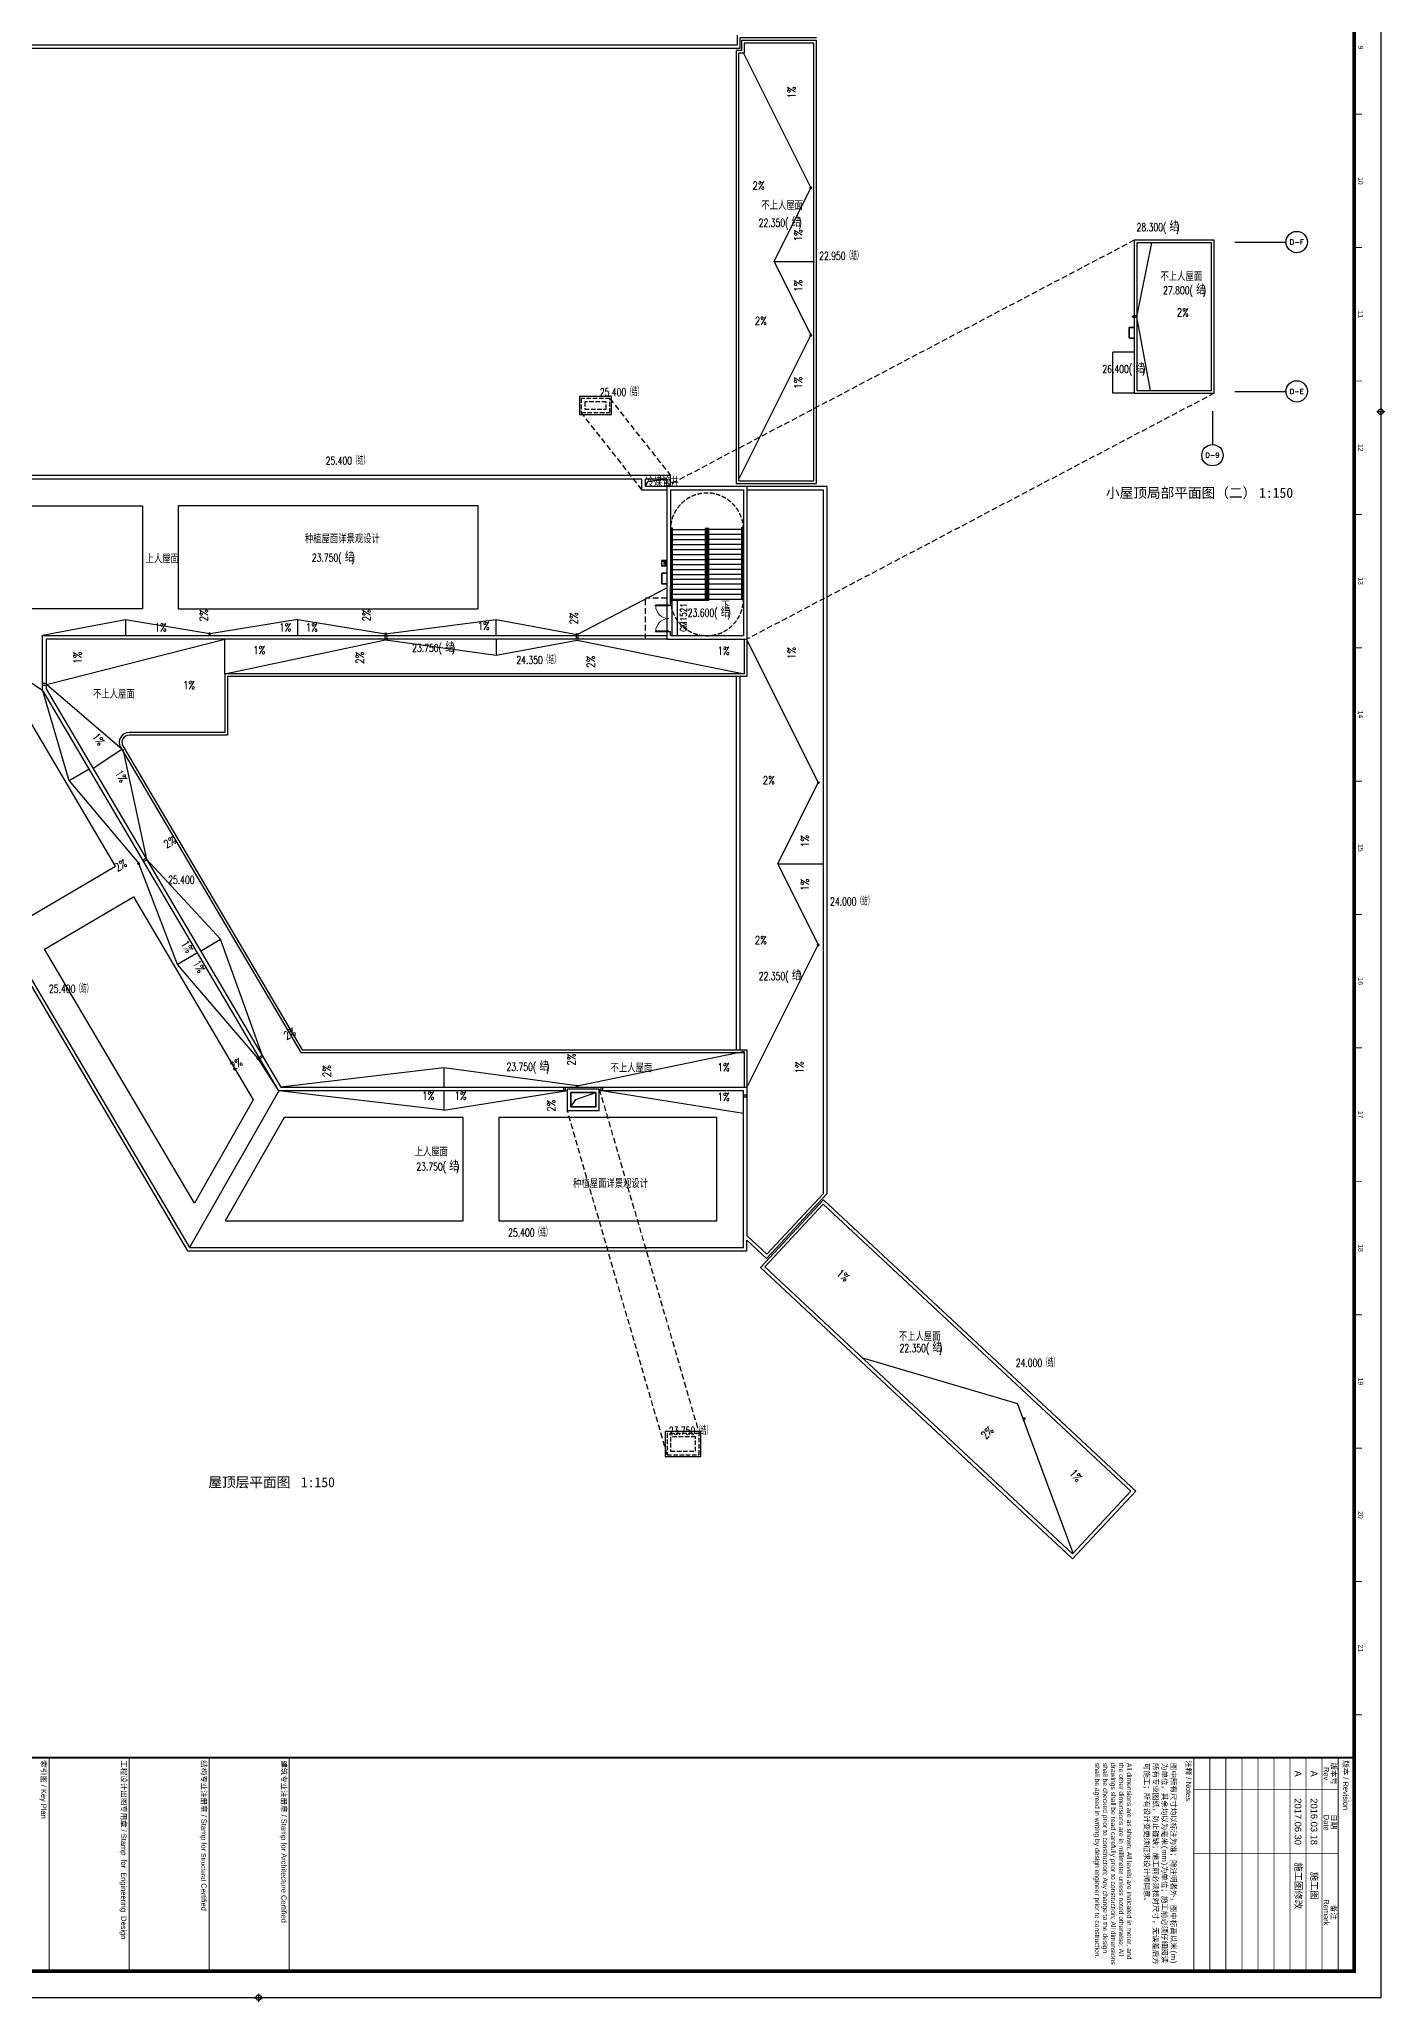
# Model space of a CAD drawing. Extents: x 447078 to 1776277, y 243534 to 519428.
# Drawn here: x 1700649 to 1776277, y 340628 to 450966 of the extents above; entities that cross this region are included whole.
import ezdxf
from ezdxf.enums import TextEntityAlignment as Align

# ---------------------------------------------------------------- set-up
doc = ezdxf.new("R2010")
doc.units = 0
doc.header["$LTSCALE"] = 1000
doc.header["$MEASUREMENT"] = 0
doc.linetypes.add('DASH', pattern=[0.35, 0.25, -0.1])
doc.linetypes.add('HIDDEN2', pattern=[4.7625, 3.175, -1.5875])
for name, color, linetype in [('1、2#GRID$0$G-GRID-DIMS', 123, 'Continuous'), ('1、2#GRID$0$G-GRID-IDEN', 103, 'Continuous'), ('A-ANIG', 105, 'Continuous'), ('A-DASH', 151, 'HIDDEN2'), ('A-DOOR', 2, 'Continuous'), ('A-DOOR-FIRE', 2, 'Continuous'), ('A-FIXT', 211, 'Continuous'), ('A-HOLE', 41, 'Continuous'), ('A-OVER', 23, 'Continuous'), ('A-PLNT', 62, 'Continuous'), ('A-ROOF', 133, 'Continuous'), ('A-STRS', 2, 'Continuous'), ('A-WALL', 140, 'Continuous'), ('G-0-XREF', 2, 'Continuous'), ('G-ANNO-NOTE', 80, 'Continuous'), ('P-RAIN-TEXT', 242, 'Continuous'), ('SEAT-ASCE', 30, 'Continuous'), ('图框CCDI_B0GA0+0.00$0$G-ANNO-TEXT', 33, 'Continuous'), ('图框CCDI_B0GA0+0.00$0$G-BORD', 3, 'Continuous'), ('降板范围', 252, 'Continuous')]:
    doc.layers.add(name, color=color, linetype=linetype)
doc.layers.add('P-DRAI-TEXT', color=51, linetype='Continuous', lineweight=25)
doc.styles.add('1、2#GRID$0$_TCH_AXIS', font='COMPLEX', dxfattribs={"bigfont": 'GBCBIG'})
doc.styles.add('_TCH_DIM', font='SIMPLEX', dxfattribs={"bigfont": 'GBCBIG'})
doc.styles.add('CCDI_T_G02', font='simplex.shx', dxfattribs={"width": 0.8, "bigfont": 'zjdz.shx'})
doc.styles.add('CCDI_T_G03', font='')
doc.styles.add('图框CCDI_B0GA0+0.00$0$CCDI_T_G01', font='')
doc.styles.add('图框CCDI_B0GA0+0.00$0$STANDARD', font='txt')
doc.styles.get('CCDI_T_G03').set_extended_font_data('SimHei')
doc.styles.get('图框CCDI_B0GA0+0.00$0$CCDI_T_G01').set_extended_font_data('Arial')

# ---------------------------------------------------------------- blocks, each defined once
blk = doc.blocks.new('DI LOU')
at = {"layer": 'A-FIXT'}
h = blk.add_hatch(dxfattribs=at)
h.set_pattern_fill('ANSI31', color=256, scale=10)
h.set_pattern_definition([(45, (-842091.153, -1894175.001), (-11.22532015, 11.22532015), [])])
h.paths.add_polyline_path([(-50, 0, 1), (50, 0, 1)])
blk.add_circle((0, 0), 50, dxfattribs=at)
blk = doc.blocks.new('PSG-1')
at = {"layer": 'A-FIXT'}
for points in [[(200, 50), (0, 50)], [(200, -50), (0, -50)]]:
    blk.add_lwpolyline(points, dxfattribs=at)
blk.add_circle((0, 0), 50, dxfattribs=at)
blk = doc.blocks.new('A$C588714DF')
at = {"layer": 'P-RAIN-TEXT', "lineweight": 25, "ltscale": 0.15}
blk.add_lwpolyline([(203671, 8059), (203471, 8059), (203471, 7959), (203671, 7959)], close=True, dxfattribs=at)
blk = doc.blocks.new('$DorLib2D$00000002')
for p, q in [((-0.5, 0), (-0.5, 0.4875)), ((-0.475, 0.4875), (-0.5, 0.4875)), ((-0.475, 0), (-0.475, 0.4875)), ((0.475, 0), (0.475, 0.4875)), ((0.475, 0.4875), (0.5, 0.4875)), ((0.5, 0), (0.5, 0.4875)), ((-0.5, 0), (-0.475, 0)), ((0.5, 0), (0.475, 0))]:
    blk.add_line(p, q)
at = {"lineweight": 13}
for centre, start, end in [((-0.4875, 0), 0, 88.530716), ((0.4875, 0), 91.469284, 180)]:
    blk.add_arc(centre, 0.4875, start, end, dxfattribs=at)
blk = doc.blocks.new('图框CCDI_B0GA0+0.00$0$MidPoitent')
for p, q in [((-1.5, 0), (1.5, 0)), ((0, -1.5), (0, 1.5))]:
    blk.add_line(p, q)
blk.add_circle((0, 0), 1)
blk = doc.blocks.new('图框CCDI_B0GA0+0.00')
at = {"layer": '图框CCDI_B0GA0+0.00$0$G-BORD'}
blk.add_lwpolyline([(0, 84100), (118900, 84100), (118900, 0), (0, 0)], close=True, dxfattribs=at)
at = {"layer": '图框CCDI_B0GA0+0.00$0$G-BORD', "const_width": 140}
blk.add_lwpolyline([(3300, 83100), (117900, 83100), (117900, 1000), (3300, 1000)], close=True, dxfattribs=at)
at = {"layer": '图框CCDI_B0GA0+0.00$0$G-BORD'}
for points, const_width in [([(48300, 83100), (48300, 83400)], 35), ([(53300, 83100), (53300, 83400)], 35), ([(58300, 83100), (58300, 83400)], 35), ([(63300, 83100), (63300, 83400)], 35), ([(68300, 83100), (68300, 83400)], 35), ([(73300, 83100), (73300, 83400)], 35), ([(78300, 83100), (78300, 83400)], 35), ([(83300, 83100), (83300, 83400)], 35), ([(88300, 83100), (88300, 83400)], 35), ([(93300, 83100), (93300, 83400)], 35), ([(98300, 83100), (98300, 83400)], 35), ([(103300, 83100), (103300, 83400)], 35), ([(108300, 83100), (108300, 83400)], 35), ([(109900, 1000), (109900, 83100)], 70), ([(109900, 82500), (117900, 82500)], 35), ([(111100, 77100), (111100, 82500)], 35), ([(113500, 77100), (113500, 82500)], 35), ([(109900, 81900), (117900, 81900)], 35), ([(109900, 81300), (117900, 81300)], 35), ([(109900, 80700), (117900, 80700)], 35), ([(109900, 80100), (117900, 80100)], 35), ([(109900, 79500), (117900, 79500)], 35), ([(109900, 78900), (117900, 78900)], 35), ([(109900, 78300), (117900, 78300)], 35), ([(109900, 77700), (117900, 77700)], 35), ([(109900, 77100), (117900, 77100)], 35), ([(109900, 43200), (117900, 43200)], 35), ([(109900, 40200), (117900, 40200)], 35), ([(109900, 37200), (117900, 37200)], 35), ([(109900, 34200), (117900, 34200)], 35)]:
    blk.add_lwpolyline(points, dxfattribs=dict(at, const_width=const_width))
at = {"layer": '图框CCDI_B0GA0+0.00$0$G-BORD', "xscale": 100, "yscale": 100, "zscale": 100}
for p in [(59450, 84100), (118900, 42050), (118900, 42050)]:
    blk.add_blockref('图框CCDI_B0GA0+0.00$0$MidPoitent', p, dxfattribs=at)
at = {"layer": '图框CCDI_B0GA0+0.00$0$G-ANNO-TEXT', "style": '图框CCDI_B0GA0+0.00$0$CCDI_T_G01'}
for s, p in [('9', (45800, 83350)), ('10', (50800, 83350)), ('11', (55800, 83350)), ('12', (60800, 83350)), ('13', (65800, 83350)), ('14', (70800, 83350)), ('15', (75800, 83350)), ('16', (80800, 83350)), ('17', (85800, 83350)), ('18', (90800, 83350)), ('19', (95800, 83350)), ('20', (100800, 83350)), ('21', (105800, 83350))]:
    blk.add_text(s, height=180, dxfattribs=at).set_placement(p, align=Align.MIDDLE_CENTER)
at = {"layer": '图框CCDI_B0GA0+0.00$0$G-ANNO-TEXT'}
for s, insert, char_height, width, attachment_point, style in [('{\\fSimSun|b0|i0|c134|p54;版本} / Revision', (110000, 82780), 200, 7900, 4, '图框CCDI_B0GA0+0.00$0$CCDI_T_G01'), ('A', (110500, 81600), 250, 1200, 5, '图框CCDI_B0GA0+0.00$0$CCDI_T_G01'), ('{\\fArial|b0|i0|c0|p34;2016.03.18}', (112300, 81600), 250, 2400, 5, '图框CCDI_B0GA0+0.00$0$STANDARD'), ('{\\fSimSun|b0|i0|c134|p2;施工图}', (114700, 81600), 250, 2400, 5, '图框CCDI_B0GA0+0.00$0$STANDARD'), ('A', (110500, 81000), 250, 1200, 5, '图框CCDI_B0GA0+0.00$0$CCDI_T_G01'), ('{\\fArial|b0|i0|c0|p34;2017.06.30}', (112300, 81000), 250, 2400, 5, '图框CCDI_B0GA0+0.00$0$STANDARD'), ('{\\fSimSun|b0|i0|c134|p2;施工图修改}', (114700, 81000), 250, 2400, 5, '图框CCDI_B0GA0+0.00$0$STANDARD'), ('{\\fSimSun|b0|i0|c134|p54;注释} / {\\fArial|b0|i0|c238|p34;Notes}', (110000, 77000), 200, 7900, 1, '图框CCDI_B0GA0+0.00$0$CCDI_T_G01'), ('{\\fSimSun|b0|i0|c134|p54;图中所有尺寸均以标注为准；除注明者外，图中标高以米(\\fArial|b0|i0|c238|p34;m\\fSimSun|b0|i0|c134|p54;)为单位，其余均以为毫米(\\fArial|b0|i0|c238|p34;mm\\fSimSun|b0|i0|c134|p54;)为单位；施工前必须仔细阅读所有专业图纸，防止碰缺；施工前必须核对尺寸，无误差后方可施工；所有设计变更须征求设计师同意。\\P\\fSimSun|b1|i0|c134|p54;\\P\\fArial|b0|i0|c0|p34;\\H0.9x;All dimensions are as shown; All levels are indicated in meter, and the other dimensions are in millimeter unless noted otherwise; All drawings shall be read carefully prior to construction; All dimensions shall be checked prior to construction; Any change to the design shall be agreed in writing by design engineer prior to construction.}', (110100, 76436), 200, 7600, 1, '图框CCDI_B0GA0+0.00$0$CCDI_T_G01'), ('{\\fSimSun|b0|i0|c134|p54;建筑专业注册章} / Stamp for Architecture Certified', (110000, 43100), 200, 7900, 1, '图框CCDI_B0GA0+0.00$0$CCDI_T_G01'), ('{\\fSimSun|b0|i0|c134|p54;结构专业注册章} / Stamp for {\\H0.875x;Structural} Certified', (110000, 40100), 200, 7900, 1, '图框CCDI_B0GA0+0.00$0$CCDI_T_G01'), ('{\\fSimSun|b0|i0|c134|p54;工程设计出图专用章} / Stamp  for  Engineering  Design', (110000, 37100), 200, 7900, 1, '图框CCDI_B0GA0+0.00$0$CCDI_T_G01'), ('{\\fSimSun|b0|i0|c134|p54;索引图} / Key Plan', (110000, 34100), 200, 7900, 1, '图框CCDI_B0GA0+0.00$0$CCDI_T_G01')]:
    blk.add_mtext(s, dxfattribs=dict(at, insert=insert, char_height=char_height, width=width, attachment_point=attachment_point, style=style))
at = {"layer": '图框CCDI_B0GA0+0.00$0$G-ANNO-TEXT', "char_height": 200, "attachment_point": 5, "line_spacing_factor": 0.84, "style": '图框CCDI_B0GA0+0.00$0$CCDI_T_G01'}
for s, insert, width in [('{\\fSimSun|b0|i0|c134|p54;版本号\\P} Rev.', (110500, 82200), 1200), ('{\\fSimSun|b0|i0|c134|p54;日期\\P} Date', (112300, 82200), 2400), ('{\\fSimSun|b0|i0|c134|p54;备注\\P}Remark', (115700, 82200), 4400)]:
    blk.add_mtext(s, dxfattribs=dict(at, insert=insert, width=width))

msp = doc.modelspace()

# ---------------------------------------------------------------- linework, layer by layer
at = {"layer": '1、2#GRID$0$G-GRID-DIMS'}
for p, q in [((1767860.3, 439566.4), (1770732.7, 439566.4)), ((1767860.3, 431166.4), (1770732.7, 431166.4)), ((1766594.8, 430058.4), (1766594.8, 428181))]:
    msp.add_line(p, q, dxfattribs=at)
for centre in [(1771332.7, 439566.4), (1771332.7, 431166.4), (1766594.8, 427581)]:
    msp.add_circle(centre, 600, dxfattribs=at)
at = {"layer": 'A-ANIG'}
msp.add_line((1762194.8, 433366.4), (1760994.8, 433366.4), dxfattribs=at)
msp.add_lwpolyline([(1762194.8, 431066.4), (1760994.8, 431066.4), (1760994.8, 433366.4)], dxfattribs=at)
at = {"layer": 'A-DASH', "ltscale": 0.1}
for p, q in [((1734727.7, 417241.4), (1734727.7, 419541.4)), ((1735927.7, 419541.4), (1734727.7, 419541.4)), ((1735927.7, 417241.4), (1734727.7, 417241.4))]:
    msp.add_line(p, q, dxfattribs=at)
for points in [[(1762194.8, 439666.4), (1735927.7, 425841.4)], [(1732717.5, 430773.8), (1736127.7, 426441.4)], [(1766694.8, 431066.4), (1740427.7, 417241.4)], [(1734527.7, 425641.4), (1731117.5, 429973.8)], [(1732127.7, 391941.4), (1737739.2, 372586.2)], [(1735939.6, 371386.2), (1730328.1, 390741.4)]]:
    msp.add_lwpolyline(points, dxfattribs=at)
at = {"layer": 'A-DOOR'}
msp.add_line((1735927.7, 419141.4), (1735927.7, 417641.4), dxfattribs=at)
at = {"layer": 'A-FIXT'}
for p, q in [((1740242, 450191.4), (1744027.3, 442620.8)), ((1741955.2, 438476.4), (1744027.3, 442620.8)), ((1741955.2, 438476.4), (1744027.3, 434332.1)), ((1741955.2, 438476.4), (1744227.7, 438476.4)), ((1739977.7, 426232.8), (1744027.3, 434332.1)), ((1740427.7, 417187.4), (1744435.8, 409171.2)), ((1742155.7, 404611.1), (1744435.8, 409171.2)), ((1742155.7, 404611.1), (1744435.8, 400051)), ((1742155.7, 404611.1), (1744727.7, 404611.1)), ((1740427.7, 392034.7), (1744435.8, 400051)), ((1730886.9, 392115), (1740287, 394065)), ((1714121.5, 391841.4), (1709094.7, 383041.4)), ((1723398.4, 390755.8), (1730228.1, 391841.4)), ((1740227.7, 390577.8), (1732278.8, 391841.4)), ((1746921.2, 376834.2), (1755643.3, 374257.7)), ((1758769.2, 365858.1), (1755643.3, 374257.7))]:
    msp.add_line(p, q, dxfattribs=at)
for points in [[(1743292.9, 448524.7, 0, 0, 0), (1743292.9, 447507.1, 60, 0, 0), (1743292.9, 447327.1, 0, 0, 0)], [(1740505.5, 442376.5, 0, 0, 0), (1741523.2, 442376.5, 60, 0, 0), (1741703.2, 442376.5, 0, 0, 0)], [(1743662.4, 439303.5, 0, 0, 0), (1743662.4, 440321.1, 60, 0, 0), (1743662.4, 440501.1, 0, 0, 0)], [(1743662.4, 437649.4, 0, 0, 0), (1743662.4, 436631.8, 60, 0, 0), (1743662.4, 436451.8, 0, 0, 0)], [(1740632.6, 434765.9, 0, 0, 0), (1741650.2, 434765.9, 60, 0, 0), (1741830.2, 434765.9, 0, 0, 0)], [(1765467.6, 435255.8, 0, 0, 0), (1764450, 435255.8, 60, 0, 0), (1764270, 435255.8, 0, 0, 0)], [(1743662.4, 431014.8, 0, 0, 0), (1743662.4, 432032.4, 60, 0, 0), (1743662.4, 432212.4, 0, 0, 0)], [(1710246.1, 419117, 0, 0, 0), (1710246.1, 418099.4, 60, 0, 0), (1710246.1, 417919.4, 0, 0, 0)], [(1719405.6, 419117, 0, 0, 0), (1719405.6, 418099.4, 60, 0, 0), (1719405.6, 417919.4, 0, 0, 0)], [(1731044.8, 418950.3, 0, 0, 0), (1731044.8, 417932.6, 60, 0, 0), (1731044.8, 417752.6, 0, 0, 0)], [(1706827.3, 417545.2, 0, 0, 0), (1707844.9, 417545.2, 60, 0, 0), (1708024.9, 417545.2, 0, 0, 0)], [(1715020.4, 417545.2, 0, 0, 0), (1714002.8, 417545.2, 60, 0, 0), (1713822.8, 417545.2, 0, 0, 0)], [(1715327.1, 417545.2, 0, 0, 0), (1716344.7, 417545.2, 60, 0, 0), (1716524.7, 417545.2, 0, 0, 0)], [(1726174.3, 417627.1, 0, 0, 0), (1725156.7, 417627.1, 60, 0, 0), (1724976.7, 417627.1, 0, 0, 0)], [(1703152.9, 416740.7, 0, 0, 0), (1703152.9, 415723.1, 60, 0, 0), (1703152.9, 415543.1, 0, 0, 0)], [(1712374.9, 416263.7, 0, 0, 0), (1713392.5, 416263.7, 60, 0, 0), (1713572.5, 416263.7, 0, 0, 0)], [(1719026.5, 415615.9, 0, 0, 0), (1719026.5, 416633.5, 60, 0, 0), (1719026.5, 416813.5, 0, 0, 0)], [(1732005, 415389.9, 0, 0, 0), (1732005, 416407.5, 60, 0, 0), (1732005, 416587.5, 0, 0, 0)], [(1739660.8, 416229, 0, 0, 0), (1738643.2, 416229, 60, 0, 0), (1738463.2, 416229, 0, 0, 0)], [(1743292.9, 417000, 0, 0, 0), (1743292.9, 415982.4, 60, 0, 0), (1743292.9, 415802.4, 0, 0, 0)], [(1709610.9, 414301.9, 0, 0, 0), (1708593.3, 414301.9, 60, 0, 0), (1708413.3, 414301.9, 0, 0, 0)], [(1703900.3, 410984.5, 0, 0, 0), (1703286.2, 411795.9, 60, 0, 0), (1703177.6, 411939.4, 0, 0, 0)], [(1704588.5, 409795, 0, 0, 0), (1705105.4, 408918.4, 60, 0, 0), (1705196.8, 408763.4, 0, 0, 0)], [(1741082, 408941.4, 0, 0, 0), (1742099.6, 408941.4, 60, 0, 0), (1742279.6, 408941.4, 0, 0, 0)], [(1744036.3, 405245, 0, 0, 0), (1744036.3, 406262.6, 60, 0, 0), (1744036.3, 406442.6, 0, 0, 0)], [(1708662.4, 405713.4, 0, 0, 0), (1707785.8, 405196.5, 60, 0, 0), (1707630.8, 405105.1, 0, 0, 0)], [(1704962.9, 403855.2, 0, 0, 0), (1705839.4, 404372.1, 60, 0, 0), (1705994.5, 404463.5, 0, 0, 0)], [(1744036.3, 403977.2, 0, 0, 0), (1744036.3, 402959.6, 60, 0, 0), (1744036.3, 402779.6, 0, 0, 0)], [(1708819.9, 399334.7, 0, 0, 0), (1708303, 400211.3, 60, 0, 0), (1708211.5, 400366.3, 0, 0, 0)], [(1740632.6, 399952.2, 0, 0, 0), (1741650.2, 399952.2, 60, 0, 0), (1741830.2, 399952.2, 0, 0, 0)], [(1708962.1, 399093.6, 0, 0, 0), (1709479, 398217, 60, 0, 0), (1709570.4, 398061.9, 0, 0, 0)], [(1715403.8, 394950, 0, 0, 0), (1714527.2, 394433.1, 60, 0, 0), (1714372.2, 394341.6, 0, 0, 0)], [(1730912.3, 394274.9, 0, 0, 0), (1730912.3, 393257.3, 60, 0, 0), (1730912.3, 393077.3, 0, 0, 0)], [(1711462.8, 392694.9, 0, 0, 0), (1712339.3, 393211.8, 60, 0, 0), (1712494.4, 393303.2, 0, 0, 0)], [(1717174.7, 393622.9, 0, 0, 0), (1717174.7, 392605.3, 60, 0, 0), (1717174.7, 392425.3, 0, 0, 0)], [(1739660.8, 392778.4, 0, 0, 0), (1738643.2, 392778.4, 60, 0, 0), (1738463.2, 392778.4, 0, 0, 0)], [(1743734.8, 392519.8, 0, 0, 0), (1743734.8, 393537.4, 60, 0, 0), (1743734.8, 393717.4, 0, 0, 0)], [(1723052.9, 391227.9, 0, 0, 0), (1722035.3, 391227.9, 60, 0, 0), (1721855.3, 391227.9, 0, 0, 0)], [(1723690.1, 391227.9, 0, 0, 0), (1724707.8, 391227.9, 60, 0, 0), (1724887.8, 391227.9, 0, 0, 0)], [(1729784.3, 390309.9, 0, 0, 0), (1729784.3, 391327.5, 60, 0, 0), (1729784.3, 391507.5, 0, 0, 0)], [(1739660.8, 391112, 0, 0, 0), (1738643.2, 391112, 60, 0, 0), (1738463.2, 391112, 0, 0, 0)], [(1745172.7, 381539, 0, 0, 0), (1745972, 380909.2, 60, 0, 0), (1746113.4, 380797.8, 0, 0, 0)], [(1753805.9, 371958.9, 0, 0, 0), (1754500.2, 372702.9, 60, 0, 0), (1754623, 372834.5, 0, 0, 0)], [(1758960.4, 369646.9, 0, 0, 0), (1758276.9, 370400.8, 60, 0, 0), (1758156, 370534.2, 0, 0, 0)]]:
    msp.add_lwpolyline(points, format="xyseb", dxfattribs=at)
for points in [[(1763112.9, 431216.4), (1762344.8, 435366.4), (1763180.6, 439516.4)], [(1700858.4, 414333.2), (1683797.2, 425941.3)], [(1726327.7, 418340.4), (1730877.7, 417498.3), (1735931.3, 420118.9)], [(1705498.2, 418330.2), (1700825.6, 417441.4)], [(1715173.8, 418340.4), (1710227.7, 417540.4), (1705498.2, 418330.2)], [(1705498.2, 418330.2), (1705498.2, 417441.4)], [(1715173.8, 418340.4), (1720119.9, 417540.4), (1726327.7, 418340.4)], [(1715173.8, 417441.4), (1715173.8, 418340.4)], [(1726327.7, 417441.4), (1726327.7, 418340.4)], [(1705286.6, 411056.5), (1701054.7, 414684.7), (1711077.7, 417241.4)], [(1711077.7, 415291.5), (1711077.7, 417241.4)], [(1711077.7, 415291.5), (1720119.9, 417192.5), (1726327.7, 416342.5)], [(1726327.7, 417241.4), (1726327.7, 416342.5)], [(1726327.7, 416342.5), (1730877.7, 417184.6), (1740277.7, 415291.5)], [(1702330.9, 409276.8), (1700858.4, 414333.2)], [(1703682.6, 409981.8), (1705286.6, 411056.5)], [(1705345.8, 411054.6), (1706670.7, 404870.4)], [(1703450.7, 409937.1), (1702330.9, 409276.8)], [(1702330.9, 409276.8), (1706240, 404616.4)], [(1708426.3, 398940.1), (1706240, 404616.4)], [(1710838.2, 400362.4), (1706670.7, 404870.4)], [(1709546.1, 399600.5), (1708426.3, 398940.1)], [(1709718.4, 399702.1), (1710838.2, 400362.4)], [(1713200.9, 393808.7), (1710838.2, 400362.4)], [(1723398.4, 391841.4), (1723398.4, 390755.8), (1714121.5, 391841.4), (1712945.6, 393653.5), (1708426.3, 398940.1)], [(1730886.9, 392115), (1723398.4, 393127.5), (1714235.8, 392041.4)], [(1723398.4, 393127.5), (1723398.4, 392041.4)]]:
    msp.add_lwpolyline(points, dxfattribs=at)
at = {"layer": 'A-HOLE'}
for points in [[(1734727.7, 425841.4), (1734877.1, 426128), (1735927.7, 426241.3)], [(1730528.1, 390941.4), (1730811.3, 391356.4), (1731927.7, 391741.3)]]:
    msp.add_lwpolyline(points, dxfattribs=at)
msp.add_lwpolyline([(1730727.7, 391741.4), (1731927.7, 391741.3), (1731927.7, 390941.4), (1730528.1, 390941.4), (1730527.7, 391441.4), (1730528.1, 391741.3)], close=True, dxfattribs=at)
at = {"layer": 'A-OVER'}
for points in [[(1762194.8, 434766.4), (1761924.8, 434766.4, 0.41421356), (1761894.8, 434736.4), (1761894.8, 434196.4, 0.41421356), (1761924.8, 434166.4), (1762194.8, 434166.4)], [(1762194.8, 434746.4), (1761934.8, 434746.4, 0.41421356), (1761914.8, 434726.4), (1761914.8, 434206.4, 0.41421356), (1761934.8, 434186.4), (1762194.8, 434186.4)], [(1735927.7, 420941.4), (1735657.7, 420941.4, 0.41421356), (1735627.7, 420911.4), (1735627.7, 420371.4, 0.41421356), (1735657.7, 420341.4), (1735927.7, 420341.4)], [(1735927.7, 420921.4), (1735667.7, 420921.4, 0.41421356), (1735647.7, 420901.4), (1735647.7, 420381.4, 0.41421356), (1735667.7, 420361.4), (1735927.7, 420361.4)]]:
    msp.add_lwpolyline(points, format="xyb", dxfattribs=at)
at = {"layer": 'A-PLNT'}
for points in [[(1706452.7, 424741.4), (1706452.7, 418941.4), (1689827.7, 418941.4), (1689827.7, 424741.4), (1706452.7, 424741.4)], [(1708452.7, 418941.4), (1725327.7, 418941.4), (1725327.7, 424741.4), (1708452.7, 424741.4), (1708452.7, 418941.4)], [(1700946.8, 399811.7), (1705942.8, 402757.9), (1712680, 391333), (1709366.6, 385533.3), (1700946.8, 399811.7)], [(1726477.7, 384541.4), (1738727.7, 384541.4), (1738727.7, 390341.4), (1726477.7, 390341.4), (1726477.7, 384541.4)]]:
    msp.add_lwpolyline(points, dxfattribs=at)
for points in [[(1690845.6, 416941.4), (1699930.9, 401534.5), (1704926.9, 404480.6), (1697579, 416941.4)], [(1711103.3, 384541.4), (1724477.7, 384541.4), (1724477.7, 390341.4), (1714416.8, 390341.4)]]:
    msp.add_lwpolyline(points, close=True, dxfattribs=at)
at = {"layer": 'A-ROOF'}
for p, q in [((1739877.7, 450641.4), (1681027.7, 450641.4)), ((1740127.7, 450341.4), (1739827.7, 450341.4)), ((1739827.7, 450341.4), (1739827.7, 425991.4)), ((1739877.7, 451191.4), (1739877.7, 450641.4)), ((1739977.7, 426141.4), (1739977.7, 450191.4)), ((1740277.7, 450191.4), (1739977.7, 450191.4)), ((1744327.7, 450891.4), (1740127.7, 450891.4)), ((1740127.7, 450891.4), (1740127.7, 450341.4)), ((1740277.7, 450741.4), (1740277.7, 450191.4)), ((1744177.7, 450741.4), (1740277.7, 450741.4)), ((1744177.7, 426141.4), (1744177.7, 450741.4)), ((1744327.7, 425991.4), (1744327.7, 450891.4)), ((1762194.8, 439666.4), (1762194.8, 431066.4)), ((1766694.8, 439666.4), (1762194.8, 439666.4)), ((1762344.8, 439516.4), (1762344.8, 431216.4)), ((1766544.8, 439516.4), (1762344.8, 439516.4)), ((1766544.8, 431216.4), (1766544.8, 439516.4)), ((1766694.8, 431066.4), (1766694.8, 439666.4)), ((1762194.8, 431066.4), (1766694.8, 431066.4)), ((1762344.8, 431216.4), (1766544.8, 431216.4)), ((1734527.7, 425641.4), (1734527.7, 426241.4)), ((1734727.7, 425841.4), (1734727.7, 426241.4)), ((1739827.7, 425991.4), (1744327.7, 425991.4)), ((1739977.7, 426141.4), (1744177.7, 426141.4)), ((1734527.7, 425641.4), (1735927.7, 425641.4)), ((1734727.7, 425841.4), (1735927.7, 425841.4)), ((1740427.7, 425841.4), (1744927.7, 425841.4)), ((1740427.7, 425641.4), (1744727.7, 425641.4)), ((1744727.7, 386068), (1744727.7, 425641.4)), ((1744927.7, 386062.5), (1744927.7, 425841.4)), ((1739827.7, 415141.5), (1739827.7, 394141.4)), ((1740027.7, 415141.5), (1740027.7, 394141.4)), ((1732127.7, 391941.4), (1730328.1, 391941.4)), ((1730328.1, 391941.4), (1730328.1, 390741.4)), ((1732127.7, 390741.4), (1732127.7, 391941.4)), ((1730328.1, 390741.4), (1732127.7, 390741.4)), ((1744737.1, 385711.7), (1741189.2, 381910)), ((1741435.3, 381953.9), (1744710.3, 385463.1)), ((1741525.4, 382416.9), (1744927.7, 386062.5)), ((1741552.2, 382665.4), (1744727.7, 386068)), ((1744710.3, 385463.1), (1762000.5, 369327.1)), ((1762283.2, 369336.9), (1744737.1, 385711.7)), ((1740427.7, 383714.9), (1741552.2, 382665.4)), ((1740427.7, 383441.4), (1741525.4, 382416.9)), ((1741189.2, 381910), (1758735.3, 365535.2)), ((1758725.5, 365817.9), (1741435.3, 381953.9))]:
    msp.add_line(p, q, dxfattribs=at)
for points in [[(1744327.7, 451041.4), (1740027.7, 451041.4), (1740027.7, 450441.4), (1680827.7, 450441.4), (1680827.7, 451041.4)], [(1736127.7, 425841.4), (1736127.7, 426441.4), (1683270, 426441.4), (1708980.5, 382841.4), (1740427.7, 382841.4), (1740427.7, 383441.4)], [(1734527.7, 426241.4), (1683620.2, 426241.4), (1709094.7, 383041.4), (1740227.7, 383041.4), (1740227.7, 383441.4)], [(1735927.7, 426241.4), (1734727.7, 426241.4)], [(1735927.7, 425841.4), (1735927.7, 426241.4)], [(1730328.1, 391841.4), (1714121.5, 391841.4), (1700825.6, 414388.8), (1700825.6, 417441.4), (1735927.7, 417441.4)], [(1735927.7, 417241.4), (1701027.7, 417241.4), (1701027.7, 414439.8), (1714235.8, 392041.4), (1740427.7, 392041.4), (1740427.7, 383714.9)], [(1740227.7, 383441.4), (1740227.7, 391841.4), (1732127.7, 391841.4)]]:
    msp.add_lwpolyline(points, dxfattribs=at)
for points in [[(1731017.5, 429873.8), (1732817.5, 429873.8), (1732817.5, 430873.8), (1731017.5, 430873.8)], [(1731927.7, 391741.3), (1730528.1, 391741.3), (1730528.1, 390941.4), (1731927.7, 390941.4)], [(1737839.2, 372686.1), (1735839.6, 372686.1), (1735839.6, 371286.2), (1737839.2, 371286.2)]]:
    msp.add_lwpolyline(points, close=True, dxfattribs=at)
at = {"layer": 'A-ROOF', "linetype": 'DASH'}
for points in [[(1731117.5, 429973.8), (1732717.5, 429973.8), (1732717.5, 430773.8), (1731117.5, 430773.8)], [(1731317.5, 430173.8), (1732517.5, 430173.8), (1732517.5, 430573.8), (1731317.5, 430573.8)], [(1737539.2, 372386.1), (1736139.6, 372386.1), (1736139.6, 371586.2), (1737539.2, 371586.2)]]:
    msp.add_lwpolyline(points, close=True, dxfattribs=at)
at = {"layer": 'A-ROOF'}
for points in [[(1740277.7, 417241.4), (1740277.7, 415291.5), (1711077.7, 415291.5), (1711077.7, 411991.4), (1705698.1, 411991.4, 0.58042244), (1705224.4, 411162), (1715349.7, 393991.4), (1740277.7, 393991.4), (1740277.7, 392041.4)], [(1740427.7, 417241.4), (1740427.7, 415141.5), (1711227.7, 415141.5), (1711227.7, 411841.4), (1705698.1, 411841.4, 0.58042244), (1705353.6, 411238.2), (1715435.4, 394141.4), (1740427.7, 394141.4), (1740427.7, 392041.4)]]:
    msp.add_lwpolyline(points, format="xyb", dxfattribs=at)
at = {"layer": 'A-ROOF', "linetype": 'DASH'}
msp.add_lwpolyline([(1737739.2, 372586.2), (1735939.6, 372586.2), (1735939.6, 371386.2), (1737739.2, 371386.2), (1737739.2, 372586.2)], dxfattribs=at)
at = {"layer": 'A-STRS'}
for p, q in [((1736127.7, 423401.4), (1738127.7, 423401.4)), ((1736127.7, 423121.4), (1738127.7, 423121.4)), ((1736127.7, 422841.4), (1738127.7, 422841.4)), ((1740227.7, 423401.4), (1738227.7, 423401.4)), ((1740227.7, 423121.4), (1738227.7, 423121.4)), ((1740227.7, 422841.4), (1738227.7, 422841.4)), ((1736127.7, 422561.4), (1738127.7, 422561.4)), ((1736127.7, 422281.4), (1738127.7, 422281.4)), ((1736127.7, 422001.4), (1738077.7, 422001.4)), ((1736127.7, 421721.4), (1738077.7, 421721.4)), ((1740227.7, 422561.4), (1738227.7, 422561.4)), ((1740227.7, 422281.4), (1738227.7, 422281.4)), ((1740227.7, 422001.4), (1738227.7, 422001.4)), ((1740227.7, 421721.4), (1738227.7, 421721.4)), ((1736127.7, 421441.4), (1738127.7, 421441.4)), ((1736127.7, 421161.4), (1738127.7, 421161.4)), ((1736127.7, 420881.4), (1738127.7, 420881.4)), ((1736127.7, 420601.4), (1738127.7, 420601.4)), ((1740227.7, 421441.4), (1738227.7, 421441.4)), ((1740227.7, 421161.4), (1738227.7, 421161.4)), ((1740227.7, 420881.4), (1738227.7, 420881.4)), ((1740227.7, 420601.4), (1738227.7, 420601.4)), ((1736127.7, 420321.4), (1738127.7, 420321.4)), ((1736127.7, 420041.4), (1738127.7, 420041.4)), ((1736127.7, 419761.4), (1738127.7, 419761.4)), ((1736127.7, 419481.4), (1738127.7, 419481.4)), ((1740227.7, 420321.4), (1738227.7, 420321.4))]:
    msp.add_line(p, q, dxfattribs=at)
for points in [[(1736127.7, 423501.4), (1736227.7, 423501.4), (1736227.7, 419381.4), (1736127.7, 419381.4)], [(1736127.7, 419431.4), (1738277.7, 419431.4), (1738277.7, 423451.4), (1738077.7, 423451.4), (1738077.7, 419481.4)], [(1736127.7, 423451.4), (1736177.7, 423451.4), (1736177.7, 419431.4), (1736127.7, 419431.4)], [(1738127.7, 422281.4), (1738127.7, 419481.4), (1738227.7, 419481.4), (1738227.7, 423401.4), (1738127.7, 423401.4), (1738127.7, 422265.3)], [(1740227.7, 423501.4), (1740127.7, 423501.4), (1740127.7, 419481.4)], [(1740227.7, 423451.4), (1740177.7, 423451.4), (1740177.7, 419481.4)], [(1736227.7, 417441.4), (1736227.7, 419481.4)], [(1736527.7, 417441.4), (1736527.7, 419481.4)], [(1738177.7, 420041.4), (1740227.7, 420041.4)], [(1738177.7, 419761.4), (1740227.7, 419761.4)], [(1738177.7, 419481.4), (1740227.7, 419481.4)]]:
    msp.add_lwpolyline(points, dxfattribs=at)
at = {"layer": 'A-STRS', "linetype": 'DASH'}
for centre, start, end in [((1738177.7, 423401.4), 0, 180), ((1738177.7, 419481.4), 180, 0)]:
    msp.add_arc(centre, 2050, start, end, dxfattribs=at)
at = {"layer": 'A-WALL'}
for p, q in [((1735927.7, 425841.4), (1740427.7, 425841.4)), ((1735927.7, 425841.4), (1735927.7, 419141.4)), ((1736127.7, 425641.4), (1736127.7, 420241.4)), ((1736127.7, 425641.4), (1740227.7, 425641.4)), ((1740227.7, 425641.4), (1740227.7, 417441.4)), ((1740427.7, 425841.4), (1740427.7, 417241.4)), ((1736127.7, 419141.4), (1736127.7, 420241.4)), ((1735927.7, 419141.4), (1736127.7, 419141.4)), ((1736127.7, 417641.4), (1735927.7, 417641.4)), ((1735927.7, 417641.4), (1735927.7, 417241.4)), ((1735927.7, 417241.4), (1740427.7, 417241.4)), ((1736127.7, 417441.4), (1736127.7, 417641.4)), ((1736127.7, 417441.4), (1740227.7, 417441.4)), ((1762000.5, 369327.1), (1758725.5, 365817.9)), ((1762283.2, 369336.9), (1758735.3, 365535.2)), ((1758735.3, 365535.2), (1758004.2, 366217.5))]:
    msp.add_line(p, q, dxfattribs=at)
for points in [[(1720077.9, 417441.4), (1720077.9, 417241.4)], [(1720177.9, 417441.4), (1720177.9, 417241.4)], [(1730827.7, 417441.4), (1730827.7, 417241.4)], [(1730927.7, 417441.4), (1730927.7, 417241.4)], [(1701027.7, 414741.4), (1700825.6, 414741.4)], [(1701027.7, 414641.4), (1700825.6, 414641.4)], [(1706645.3, 404913.5), (1706473, 404811.9)], [(1706696.1, 404827.3), (1706523.8, 404725.7)], [(1713000.4, 393742.7), (1713172.7, 393844.2)], [(1713051.2, 393656.5), (1713223.5, 393758.1)], [(1730128.1, 391841.4), (1730128.1, 392041.4)], [(1730228.1, 391841.4), (1730228.1, 392041.4)], [(1732227.7, 391841.4), (1732227.7, 392041.4)], [(1732327.7, 391841.4), (1732327.7, 392041.4)]]:
    msp.add_lwpolyline(points, dxfattribs=at)
at = {"layer": 'P-DRAI-TEXT'}
msp.add_circle((1735817.4, 421506.3), 50, dxfattribs=at)
at = {"layer": 'SEAT-ASCE', "linetype": 'ByBlock'}
for p, q in [((1735927.7, 421656.3), (1735627.7, 421656.3)), ((1735627.7, 421656.3), (1735627.7, 421356.3)), ((1735877.7, 421606.3), (1735627.7, 421606.3)), ((1735727.7, 421656.3), (1735727.7, 421606.3)), ((1735877.7, 421406.3), (1735877.7, 421606.3)), ((1735627.7, 421406.3), (1735877.7, 421406.3)), ((1735627.7, 421356.3), (1735927.7, 421356.3)), ((1735727.7, 421406.3), (1735727.7, 421356.3))]:
    msp.add_line(p, q, dxfattribs=at)

# ---------------------------------------------------------------- block references
at = {"layer": 'A-DOOR', "xscale": 1500, "yscale": -1500, "zscale": 1500, "rotation": 270.0000000082157}
msp.add_blockref('$DorLib2D$00000002', (1736027.7, 418391.4), dxfattribs=at)
at = {"layer": 'A-FIXT', "extrusion": (0, 0, -1), "zscale": -1}
for p, rotation in [((-1744027.3, 442620.8), 209.9999968260897), ((-1744027.3, 434332.1), 209.9999968260897), ((-1710227.7, 417540.4), 29.99999682608976), ((-1744435.8, 409171.2), 209.9999968260897), ((-1706240, 404616.4), 209.9999968260898), ((-1744435.8, 400051), 209.9999968260897), ((-1712945.6, 393653.5), 209.9999968260898), ((-1756010.5, 373403.5), 209.9999968260898)]:
    msp.add_blockref('DI LOU', p, dxfattribs=dict(at, rotation=rotation))
at = {"layer": 'A-FIXT'}
msp.add_blockref('PSG-1', (1762144.8, 435366.4), dxfattribs=at)
at = {"layer": 'A-FIXT', "extrusion": (0, 0, -1), "xscale": -1, "zscale": -1}
for p, rotation in [((-1720119.9, 417540.4), 330.0000031739103), ((-1730877.7, 417498.3), 330.0000031739103), ((-1730886.9, 392115), 330.0000031738136)]:
    msp.add_blockref('DI LOU', p, dxfattribs=dict(at, rotation=rotation))
at = {"layer": 'G-0-XREF', "xscale": 1.5, "yscale": 1.5, "zscale": 1.5, "rotation": 270}
msp.add_blockref('图框CCDI_B0GA0+0.00', (1649902.3, 519203.4), dxfattribs=at)
at = {"layer": '降板范围'}
msp.add_blockref('A$C588714DF', (1536756.9, 383541.4), dxfattribs=at)

# ---------------------------------------------------------------- texts
at = {"layer": '1、2#GRID$0$G-GRID-IDEN', "style": '1、2#GRID$0$_TCH_AXIS', "width": 0.96875}
for s, p, p2 in [('D-F', (1770934.9, 439431.7), (1771730.5, 439431.7)), ('D-E', (1770934.9, 431031.7), (1771730.5, 431031.7))]:
    msp.add_text(s, height=269.48, dxfattribs=at).set_placement(p, p2, align=Align.FIT)
at = {"layer": '1、2#GRID$0$G-GRID-IDEN', "style": '1、2#GRID$0$_TCH_AXIS'}
msp.add_text('D-9', height=269.48, dxfattribs=at).set_placement((1766197, 427446.3), (1766992.6, 427446.3), align=Align.FIT)
at = {"layer": 'A-DOOR-FIRE', "style": 'CCDI_T_G02', "width": 0.8}
msp.add_text('GM1521', height=375, rotation=90, dxfattribs=at).set_placement((1737045.1, 417653.3))
at = {"layer": 'A-FIXT', "style": 'CCDI_T_G02', "width": 0.8}
for s, rotation, p in [('1%%%', 90, (1743162.9, 447641.4)), ('1%%%', 90, (1743532.4, 439603.9)), ('1%%%', 90, (1743532.4, 436766.1)), ('1%%%', 90, (1743532.4, 431315.2)), ('2%%%', 90, (1710116.1, 418233.7)), ('2%%%', 90, (1719275.6, 418233.7)), ('2%%%', 90, (1730914.7, 418066.9)), ('1%%%', 90, (1703022.9, 415857.4)), ('2%%%', 90, (1718896.5, 415847.8)), ('2%%%', 90, (1731875, 415621.8)), ('1%%%', 90, (1743162.9, 416116.7)), ('1%%%', 307.11773, (1703589.3, 411750.8)), ('1%%%', 300.527365, (1704882.9, 409717.9)), ('2%%%', 30.527365, (1707806.4, 405457.6)), ('1%%%', 90, (1743906.2, 405545.4)), ('2%%%', 30.527365, (1705039.9, 404149.6)), ('1%%%', 90, (1743906.2, 403093.9)), ('1%%%', 300.527365, (1708598.9, 400131.7)), ('1%%%', 300.527365, (1709256.4, 399016.5)), ('2%%%', 30.527365, (1714547.8, 394694.1)), ('2%%%', 30.527365, (1711539.8, 392989.3)), ('2%%%', 90, (1717044.6, 392610.1)), ('2%%%', 90, (1730782.2, 393262.1)), ('1%%%', 90, (1743604.8, 392820.3)), ('2%%%', 90, (1729654.3, 390671.3)), ('1%%%', 321.759448, (1745417, 381500.2)), ('2%%%', 46.977663, (1753865.2, 372220.8)), ('1%%%', 312.195879, (1758513.4, 370319.7))]:
    msp.add_text(s, height=450, rotation=rotation, dxfattribs=at).set_placement(p)
for s, p in [('2%%%', (1740737.4, 442511.8)), ('2%%%', (1764584.3, 435385.8)), ('2%%%', (1740864.4, 434901.2)), ('1%%%', (1725291, 417757.1)), ('1%%%', (1707127.8, 417675.2)), ('1%%%', (1714137.1, 417675.2)), ('1%%%', (1715627.6, 417675.2)), ('1%%%', (1712675.4, 416393.7)), ('1%%%', (1738777.5, 416359.1)), ('1%%%', (1708727.6, 414432)), ('2%%%', (1741313.9, 409076.7)), ('2%%%', (1740864.4, 400087.5)), ('1%%%', (1738777.5, 392948.1)), ('1%%%', (1722169.6, 391338.3)), ('1%%%', (1723990.6, 391338.3)), ('1%%%', (1738777.5, 391281.8))]:
    msp.add_text(s, height=450, dxfattribs=at).set_placement(p)
at = {"layer": 'G-ANNO-NOTE'}
for s, height, style, width, p in [('不上人屋面', 450, 'CCDI_T_G02', 0.8, (1741235.8, 441381.9)), ('22.350(', 446.25, '_TCH_DIM', 0.705882, (1741087.3, 440422.9)), (')', 446.2, '_TCH_DIM', 0.705882, (1743316, 440422.9)), ('28.300(', 446.25, '_TCH_DIM', 0.705882, (1762327.9, 440173.9)), (')', 446.2, '_TCH_DIM', 0.705882, (1764556.6, 440173.9)), ('22.950（结）', 446.25, '_TCH_DIM', 0.705882, (1744489, 438561.9)), ('不上人屋面', 450, 'CCDI_T_G02', 0.8, (1763670.4, 437381.6)), ('27.800(', 446.25, '_TCH_DIM', 0.705882, (1763820.3, 436624.9)), (')', 446.2, '_TCH_DIM', 0.705882, (1766048.9, 436624.9)), ('26.400(', 446.25, '_TCH_DIM', 0.705882, (1760404.4, 432204.9)), (')', 446.2, '_TCH_DIM', 0.705882, (1762633.1, 432204.9)), ('25.400（结）', 446.25, '_TCH_DIM', 0.705882, (1732156.8, 430899.8)), ('25.400（结）', 446.25, '_TCH_DIM', 0.705882, (1716745.6, 427048.9)), ('冷媒管井', 450, 'CCDI_T_G02', 0.8, (1734727.7, 425841.4)), ('种植屋面详景观设计', 450, 'CCDI_T_G02', 0.8, (1715580.1, 422633.5)), ('上人屋面', 450, 'CCDI_T_G02', 0.8, (1706624.5, 421512.7)), ('23.750(', 446.25, '_TCH_DIM', 0.705882, (1715972, 421596.8)), (')', 446.2, '_TCH_DIM', 0.705882, (1718200.6, 421596.8)), ('下', 450, 'CCDI_T_G02', 0.8, (1738986.6, 418879.2)), ('23.600(', 446.25, '_TCH_DIM', 0.705882, (1737100.6, 418496)), (')', 446.2, '_TCH_DIM', 0.705882, (1739329.2, 418496)), ('23.750(', 446.25, '_TCH_DIM', 0.705882, (1721607.7, 416517.1)), (')', 446.2, '_TCH_DIM', 0.705882, (1723836.3, 416517.1)), ('24.350（结）', 446.25, '_TCH_DIM', 0.705882, (1727468.5, 415843.4)), ('不上人屋面', 450, 'CCDI_T_G02', 0.8, (1703670.9, 413901.3)), ('25.400', 446.25, '_TCH_DIM', 0.705882, (1707895.5, 403481.9)), ('24.000（结）', 446.25, '_TCH_DIM', 0.705882, (1745100, 402262.9)), ('22.350(', 446.25, '_TCH_DIM', 0.705882, (1741093.5, 398069.4)), (')', 446.2, '_TCH_DIM', 0.705882, (1743322.1, 398069.4)), ('25.400（结）', 446.25, '_TCH_DIM', 0.705882, (1701194.6, 397356.7)), ('23.750(', 446.25, '_TCH_DIM', 0.705882, (1726912.8, 392968.4)), (')', 446.2, '_TCH_DIM', 0.705882, (1729141.4, 392968.4)), ('不上人屋面', 450, 'CCDI_T_G02', 0.8, (1732762.9, 392884.3)), ('上人屋面', 450, 'CCDI_T_G02', 0.8, (1721749, 388166.1)), ('23.750(', 446.25, '_TCH_DIM', 0.705882, (1721842.4, 387356.5)), (')', 446.2, '_TCH_DIM', 0.705882, (1724071, 387356.5)), ('种植屋面详景观设计', 450, 'CCDI_T_G02', 0.8, (1730655.3, 386387.9)), ('25.400（结）', 446.25, '_TCH_DIM', 0.705882, (1727003.8, 383648.9)), ('不上人屋面', 450, 'CCDI_T_G02', 0.8, (1748963.7, 377786.1)), ('22.350(', 446.25, '_TCH_DIM', 0.705882, (1749003.2, 377154.8)), (')', 446.2, '_TCH_DIM', 0.705882, (1751231.8, 377154.8)), ('24.000（结）', 446.25, '_TCH_DIM', 0.705882, (1755539.5, 376324.9)), ('23.750（结）', 446.25, '_TCH_DIM', 0.705882, (1736034.8, 372503.2))]:
    msp.add_text(s, height=height, dxfattribs=dict(at, style=style, width=width)).set_placement(p)
for s, height, style, p in [('结', 506.4, '_TCH_DIM', (1742947.3, 440422.9)), ('结', 506.4, '_TCH_DIM', (1764187.9, 440173.9)), ('结', 506.4, '_TCH_DIM', (1765680.3, 436624.9)), ('结', 506.4, '_TCH_DIM', (1762264.4, 432204.9)), ('小屋顶局部平面图（二）', 563.291, 'CCDI_T_G03', (1760605.8, 425184.1)), ('1:150', 563.29, 'CCDI_T_G03', (1769211.8, 425184.1)), ('结', 506.4, '_TCH_DIM', (1717832, 421596.8)), ('结', 506.4, '_TCH_DIM', (1738960.6, 418496)), ('结', 506.4, '_TCH_DIM', (1723467.7, 416517.1)), ('结', 506.4, '_TCH_DIM', (1742953.5, 398069.4)), ('结', 506.4, '_TCH_DIM', (1728772.8, 392968.4)), ('结', 506.4, '_TCH_DIM', (1723702.4, 387356.5)), ('结', 506.4, '_TCH_DIM', (1750863.2, 377154.8)), ('屋顶层平面图', 563.29, 'CCDI_T_G03', (1710151.8, 369556.1)), ('1:150', 563.29, 'CCDI_T_G03', (1715351.8, 369556.1))]:
    msp.add_text(s, height=height, dxfattribs=dict(at, style=style)).set_placement(p)

doc.saveas('drawing.dxf')
